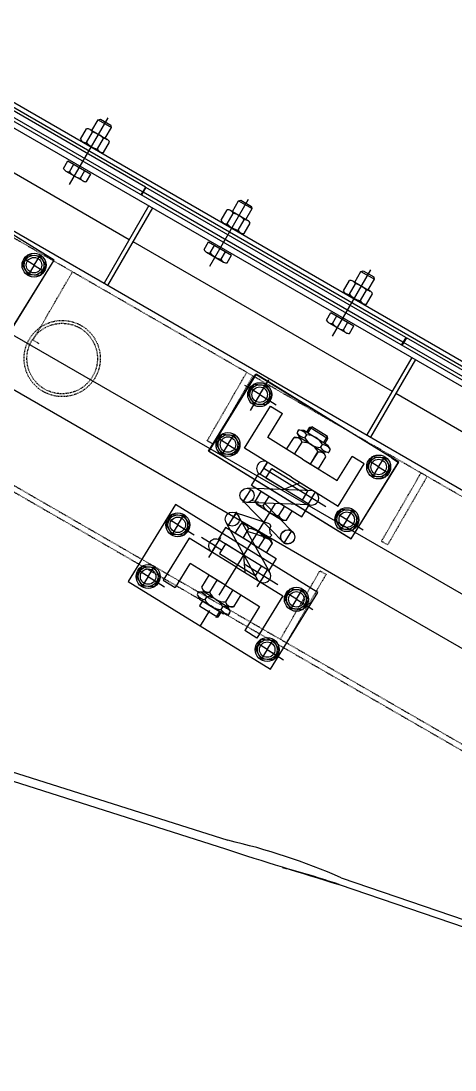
# Model space of a CAD drawing. Header units: millimetres. Extents: x 2827 to 6143, y 72 to 478.
# Drawn here: x 5929.3 to 6006.2, y 91.5 to 277.3 of the extents above; entities that cross this region are included whole.
import ezdxf

# ---------------------------------------------------------------- set-up
doc = ezdxf.new("R2010")
doc.units = ezdxf.units.MM
for name, pattern in [('ACAD_ISO02W100', [15, 12, -3]), ('CENTER', [50.8, 31.75, -6.35, 6.35, -6.35]), ('CENTER2', [28.575, 19.05, -3.175, 3.175, -3.175]), ('HIDDEN', [0.2, 0.1, -0.1])]:
    doc.linetypes.add(name, pattern=pattern)
for name, color, linetype, lineweight in [('01', 7, 'Continuous', 18), ('中心线', 1, 'CENTER', 13), ('图层1', 1, 'CENTER2', 25), ('图层2', 160, 'Continuous', 25), ('尺寸线', 22, 'Continuous', 13), ('虚线', 8, 'ACAD_ISO02W100', 13)]:
    doc.layers.add(name, color=color, linetype=linetype, lineweight=lineweight)

msp = doc.modelspace()

# ---------------------------------------------------------------- linework, layer by layer
at = {"color": 7, "linetype": 'Continuous', "lineweight": -3}
for p, q in [((6138.88, 140.12), (5731.23, 375.67)), ((6139.25, 140.77), (5731.6, 376.32)), ((5730.1, 373.73), (6137.88, 138.39)), ((5729.6, 372.86), (6137.38, 137.52)), ((6113.92, 132.73), (5721.66, 359.11)), ((6105.92, 118.87), (5769.39, 313.09)), ((5950.83, 247.01), (5904.83, 273.57)), ((5951.33, 247.87), (5905.33, 274.43)), ((5902.58, 265.09), (5948.49, 238.59)), ((5941.85, 257.88), (5942.95, 259.79)), ((5942.95, 259.79), (5943.36, 259.9)), ((5942.95, 259.79), (5945.34, 258.44)), ((5943.36, 259.9), (5945.23, 258.81)), ((5944.23, 256.51), (5945.34, 258.44)), ((5945.34, 258.44), (5945.23, 258.81)), ((5939.86, 256.36), (5940.91, 258.19)), ((5940.92, 255.74), (5941.97, 257.57)), ((5941.55, 258.06), (5944.56, 256.32)), ((5942.87, 254.62), (5943.92, 256.45)), ((5940.28, 255.87), (5943.3, 254.13)), ((5943.93, 254), (5944.99, 255.83)), ((5936.85, 251.18), (5937.62, 252.52)), ((5937.62, 252.52), (5941.69, 250.16)), ((5937.91, 250.57), (5938.68, 251.9)), ((5937.27, 250.69), (5940.29, 248.96)), ((5939.86, 249.44), (5940.63, 250.78)), ((5940.92, 248.83), (5941.69, 250.16)), ((5951.33, 247.87), (5950.52, 246.47)), ((5951.44, 247.81), (5950.63, 246.41)), ((5997.44, 221.25), (5951.44, 247.81)), ((5996.94, 220.39), (5950.94, 246.95)), ((5966.75, 243.51), (5967.85, 245.42)), ((5967.85, 245.42), (5968.26, 245.53)), ((5967.85, 245.42), (5970.25, 244.07)), ((5968.26, 245.53), (5970.14, 244.44)), ((5951.94, 244.58), (5944.01, 230.83)), ((5952.59, 244.2), (5944.65, 230.46)), ((5964.76, 241.98), (5965.81, 243.81)), ((5966.45, 243.69), (5969.46, 241.95)), ((5969.13, 242.14), (5970.25, 244.07)), ((5970.25, 244.07), (5970.14, 244.44)), ((5965.82, 241.37), (5966.88, 243.2)), ((5967.77, 240.25), (5968.83, 242.07)), ((5965.19, 241.5), (5968.2, 239.76)), ((5968.83, 239.63), (5969.89, 241.46)), ((5949.14, 238.22), (5995.04, 211.73)), ((5961.75, 236.81), (5962.52, 238.15)), ((5962.52, 238.15), (5966.59, 235.79)), ((5962.18, 236.32), (5965.19, 234.58)), ((5962.81, 236.2), (5963.58, 237.53)), ((5964.76, 235.07), (5965.53, 236.41)), ((5965.82, 234.46), (5966.59, 235.79)), ((5988.4, 231.02), (5989.5, 232.93)), ((5989.5, 232.93), (5989.91, 233.03)), ((5989.5, 232.93), (5991.9, 231.58)), ((5989.91, 233.03), (5991.79, 231.95)), ((5986.41, 229.49), (5987.47, 231.32)), ((5987.47, 228.87), (5988.53, 230.7)), ((5988.1, 231.19), (5991.11, 229.45)), ((5990.78, 229.64), (5991.9, 231.58)), ((5991.9, 231.58), (5991.79, 231.95)), ((5986.84, 229), (5989.85, 227.26)), ((5989.42, 227.75), (5990.48, 229.58)), ((5990.49, 227.14), (5991.54, 228.96)), ((5983.4, 224.31), (5984.17, 225.65)), ((5984.17, 225.65), (5988.25, 223.3)), ((5984.46, 223.7), (5985.23, 225.04)), ((5983.83, 223.83), (5986.84, 222.09)), ((5986.41, 222.57), (5987.18, 223.91)), ((5987.47, 221.96), (5988.25, 223.3)), ((5956.41, 195.54), (5909.6, 222.54)), ((5997.44, 221.25), (5996.63, 219.85)), ((5997.55, 221.19), (5996.73, 219.78)), ((6043.55, 194.63), (5997.55, 221.19)), ((6043.05, 193.77), (5997.05, 220.33)), ((5998.49, 217.7), (5990.55, 203.96)), ((5999.14, 217.33), (5991.2, 203.58)), ((5995.69, 211.35), (6041.59, 184.86)), ((5989.19, 176.61), (5956.41, 195.54)), ((6037.94, 148.47), (5989.1, 176.71)), ((5986.02, 125.52), (6033.75, 109.18)), ((5985.62, 124.34), (6035.85, 107.15))]:
    msp.add_line(p, q, dxfattribs=at)
at = {"lineweight": -3}
for p, q in [((5968.91, 201.63), (5973.5, 209.08)), ((5973.5, 209.08), (5975.63, 207.77)), ((5973.07, 203.61), (5975.63, 207.77)), ((5978.32, 204.59), (5978.15, 204.32)), ((5978.24, 204.64), (5978.24, 204.64)), ((5978.32, 204.59), (5978.48, 204.85)), ((5978.48, 204.85), (5979.39, 204.81)), ((5979.39, 204.81), (5983.64, 202.18)), ((5979.92, 204.48), (5980.44, 205.34)), ((5980.13, 204.35), (5979.92, 204.48)), ((5980.13, 204.35), (5980.8, 205.43)), ((5980.44, 205.34), (5980.8, 205.43)), ((5980.44, 205.34), (5983.67, 203.34)), ((5983.59, 203.7), (5980.8, 205.43)), ((5972.99, 203.49), (5973.07, 203.61)), ((5979.16, 199.68), (5972.99, 203.49)), ((5976.34, 201.42), (5977.67, 203.54)), ((5977.67, 203.54), (5978.6, 203.53)), ((5977.75, 200.55), (5979.08, 202.67)), ((5977.75, 200.55), (5979.08, 202.67)), ((5978.15, 204.32), (5978.6, 203.53)), ((5980.74, 202.23), (5978.6, 203.53)), ((5979.56, 203.45), (5979.9, 203.98)), ((5982.93, 202.63), (5983.59, 203.7)), ((5982.93, 202.63), (5983.14, 202.49)), ((5983.14, 202.49), (5983.67, 203.34)), ((5983.67, 203.34), (5983.59, 203.7)), ((5977.19, 196.49), (5968.91, 201.63)), ((5979.15, 199.69), (5976.33, 201.43)), ((5979.16, 199.68), (5976.34, 201.42)), ((5980.57, 198.81), (5981.89, 200.95)), ((5980.57, 198.81), (5981.9, 200.92)), ((5980.74, 202.23), (5982.87, 200.93)), ((5982.37, 201.72), (5982.7, 202.25)), ((5983.29, 200.07), (5982.87, 200.93)), ((5983.79, 200.88), (5982.87, 200.93)), ((5984.12, 201.41), (5983.64, 202.18)), ((5983.72, 200.88), (5983.73, 200.88)), ((5983.96, 201.14), (5983.79, 200.88)), ((5983.96, 201.14), (5984.12, 201.41)), ((5979.15, 199.69), (5977.73, 200.56)), ((5977.73, 200.56), (5977.73, 200.56)), ((5979.16, 199.68), (5977.75, 200.55)), ((5979.15, 199.69), (5985.32, 195.88)), ((5979.16, 199.68), (5979.16, 199.68)), ((5979.16, 199.68), (5981.98, 197.94)), ((5979.16, 199.68), (5980.57, 198.81)), ((5981.98, 197.94), (5983.29, 200.07)), ((5985.32, 195.88), (5987.96, 200.16)), ((5985.48, 191.37), (5990.09, 198.85)), ((5990.09, 198.85), (5987.96, 200.16)), ((5970.1, 194.99), (5971.42, 197.12)), ((5980.13, 191.74), (5971.62, 197)), ((5972.69, 196.33), (5973.73, 198.04)), ((5973.73, 198.04), (5980.12, 194.11)), ((5975.88, 194.37), (5972.69, 196.33)), ((5975.88, 194.37), (5978.74, 195.53)), ((5977.18, 196.49), (5985.48, 191.37)), ((5977.19, 196.49), (5977.19, 196.49)), ((5977.19, 196.49), (5981.45, 193.86)), ((5981.13, 194.05), (5969.49, 194.51)), ((5974.57, 192.24), (5970.1, 194.99)), ((5971.8, 193.94), (5970.75, 192.24)), ((5974.57, 192.24), (5971.8, 193.94)), ((5975.22, 193.3), (5975.2, 193.27)), ((5975.22, 193.3), (5975.22, 193.3)), ((5975.76, 194.17), (5975.76, 194.17)), ((5980.12, 194.11), (5979.08, 192.39)), ((5975.87, 184.83), (5968.58, 192.27)), ((5980.35, 191.59), (5969.23, 192.03)), ((5971.12, 191.58), (5970.75, 192.24)), ((5973.33, 190.21), (5971.12, 191.58)), ((5973.18, 193.09), (5972.14, 191.4)), ((5972.45, 191.9), (5977.49, 186.71)), ((5974.57, 192.24), (5973.18, 193.09)), ((5974.57, 192.24), (5979.03, 189.47)), ((5974.57, 192.24), (5975.95, 191.38)), ((5975.95, 191.38), (5974.92, 189.7)), ((5979.03, 189.47), (5980.35, 191.59)), ((5980.13, 191.74), (5980.13, 191.74)), ((5980.35, 191.59), (5980.37, 191.62)), ((5980.35, 191.59), (5980.49, 191.59)), ((5973.32, 188.23), (5967.28, 190.17)), ((5973.17, 179.95), (5967.79, 189.7)), ((5973.32, 190.22), (5975.54, 188.85)), ((5973.53, 190.55), (5973.53, 190.55)), ((5976.3, 188.86), (5977.36, 190.56)), ((5979.48, 190.67), (5979.46, 190.64)), ((5971.32, 178.15), (5965.69, 188.35)), ((5965.97, 187.84), (5965.97, 187.85)), ((5965.97, 187.84), (5965.97, 187.84)), ((5967.23, 186.54), (5968.28, 188.24)), ((5969.04, 188.21), (5968.28, 188.24)), ((5971.25, 186.85), (5969.04, 188.21)), ((5973.33, 188.23), (5973.32, 188.23)), ((5975.54, 188.85), (5976.3, 188.86)), ((5976.3, 188.86), (5976.3, 188.86)), ((5965.53, 187.59), (5964.22, 185.46)), ((5970, 184.83), (5965.53, 187.59)), ((5970, 184.83), (5967.23, 186.54)), ((5968.62, 185.69), (5969.66, 187.38)), ((5970.97, 186.37), (5969.35, 186.88)), ((5970.95, 186.37), (5971.04, 186.52)), ((5970.95, 186.37), (5973.16, 185.68)), ((5971.04, 186.52), (5971.05, 186.51)), ((5971.25, 186.85), (5973.46, 185.49)), ((5977.2, 186.99), (5976.63, 187.17)), ((5977.21, 186.99), (5977.18, 186.96)), ((5959.06, 185.68), (5954.47, 178.23)), ((5967.37, 180.58), (5959.06, 185.68)), ((5972.94, 180.09), (5964.42, 185.33)), ((5965.5, 184.68), (5964.44, 182.98)), ((5968.69, 182.7), (5965.5, 184.68)), ((5970, 184.83), (5968.62, 185.69)), ((5970, 184.83), (5974.47, 182.09)), ((5970, 184.83), (5971.38, 183.98)), ((5971.38, 183.98), (5972.42, 185.65)), ((5973.8, 184.8), (5972.75, 183.09)), ((5973.46, 185.49), (5973.8, 184.8)), ((5973.79, 184.8), (5973.8, 184.8)), ((5975.87, 184.82), (5976.25, 184.7)), ((5964.44, 182.98), (5970.82, 179.04)), ((5968.8, 182.9), (5968.69, 182.7)), ((5968.69, 182.7), (5968.8, 182.9)), ((5968.69, 182.7), (5968.92, 179.63)), ((5968.8, 182.9), (5968.8, 182.9)), ((5969.34, 183.77), (5969.36, 183.8)), ((5969.34, 183.77), (5969.34, 183.77)), ((5974.47, 182.09), (5973.17, 179.95)), ((5959.16, 181.07), (5956.59, 176.92)), ((5959.24, 181.2), (5959.16, 181.07)), ((5965.41, 177.39), (5959.24, 181.2)), ((5967.37, 180.59), (5975.66, 175.47)), ((5967.37, 180.58), (5967.37, 180.58)), ((5967.37, 180.58), (5971.63, 177.96)), ((5970.82, 179.04), (5971.88, 180.73)), ((5962.59, 179.13), (5961.28, 176.99)), ((5965.39, 177.4), (5962.57, 179.14)), ((5965.41, 177.39), (5962.59, 179.13)), ((5972.94, 180.09), (5972.94, 180.09)), ((5973.17, 179.95), (5973.15, 179.92)), ((5973.17, 179.95), (5973.23, 179.83)), ((5954.47, 178.23), (5956.59, 176.92)), ((5961.28, 176.99), (5961.71, 176.16)), ((5963.99, 178.26), (5962.69, 176.12)), ((5963.99, 178.26), (5962.69, 176.12)), ((5965.39, 177.4), (5963.98, 178.27)), ((5963.98, 178.27), (5963.98, 178.27)), ((5965.41, 177.39), (5963.99, 178.26)), ((5965.39, 177.4), (5971.56, 173.59)), ((5965.41, 177.39), (5965.41, 177.39)), ((5965.41, 177.39), (5968.22, 175.65)), ((5965.41, 177.39), (5966.82, 176.52)), ((5966.82, 176.52), (5965.5, 174.38)), ((5966.82, 176.52), (5965.52, 174.38)), ((5960.64, 175.94), (5960.48, 175.68)), ((5960.48, 175.68), (5960.92, 174.89)), ((5960.56, 175.99), (5960.56, 175.99)), ((5960.64, 175.94), (5960.81, 176.21)), ((5960.81, 176.21), (5961.71, 176.16)), ((5960.92, 174.89), (5965.18, 172.26)), ((5963.83, 174.84), (5961.71, 176.16)), ((5962.22, 175.34), (5961.89, 174.8)), ((5963.83, 174.84), (5965.95, 173.51)), ((5968.22, 175.65), (5966.91, 173.52)), ((5975.66, 175.47), (5971.05, 167.99)), ((5961.45, 174.56), (5960.92, 173.71)), ((5960.92, 173.71), (5964.16, 171.72)), ((5961.66, 174.43), (5961.45, 174.56)), ((5965.02, 173.61), (5964.69, 173.07)), ((5966.91, 173.52), (5965.95, 173.51)), ((5966.41, 172.71), (5965.95, 173.51)), ((5971.56, 173.59), (5968.93, 169.31)), ((5964.46, 172.7), (5963.8, 171.62)), ((5964.16, 171.72), (5963.8, 171.62)), ((5964.68, 172.57), (5964.16, 171.72)), ((5964.46, 172.7), (5964.68, 172.57)), ((5966.08, 172.18), (5965.18, 172.26)), ((5966.25, 172.45), (5966.08, 172.18)), ((5966.25, 172.45), (5966.41, 172.71)), ((5966.38, 172.77), (5966.38, 172.77)), ((5971.05, 167.99), (5968.93, 169.31))]:
    msp.add_line(p, q, dxfattribs=at)
for points in [[(5933.92, 235.64), (5935.11, 234.91), (5926.71, 221.29), (5901.5, 236.85), (5909.9, 250.47), (5922.65, 242.6)], [(5994.93, 199.9), (5996.12, 199.16), (5987.72, 185.55), (5962.51, 201.1), (5970.91, 214.72), (5983.66, 206.85)], [(5973.33, 188.23), (5973.54, 187.8), (5973.3, 187.37), (5973.35, 186.57), (5973.72, 186.2), (5973.16, 185.67)]]:
    msp.add_lwpolyline(points, dxfattribs=at)
for points in [[(5901.56, 236.85), (5926.78, 221.29), (5935.18, 234.91), (5909.97, 250.47)], [(5962.57, 201.1), (5987.79, 185.55), (5996.19, 199.16), (5970.98, 214.72)], [(5948.26, 178.02), (5973.47, 162.46), (5981.88, 176.08), (5956.66, 191.64)]]:
    msp.add_lwpolyline(points, close=True, dxfattribs=at)
for centre, radius in [((5931.62, 234.04), 2.12), ((5931.62, 234.04), 1.37), ((5971.58, 211.1), 2.12), ((5971.58, 211.1), 1.37), ((5965.96, 202.26), 2.12), ((5965.96, 202.26), 1.37), ((5992.64, 198.29), 2.12), ((5992.64, 198.29), 1.37), ((5969.33, 193.27), 1.25), ((5957.07, 188.05), 2.12), ((5966.72, 189.05), 1.25), ((5986.99, 188.96), 2.12), ((5986.99, 188.96), 1.37), ((5957.07, 188.05), 1.37), ((5976.53, 185.89), 1.25), ((5976.55, 185.93), 1.25), ((5951.82, 178.88), 2.12), ((5951.82, 178.88), 1.37), ((5978.07, 174.86), 2.12), ((5978.07, 174.86), 1.37), ((5972.91, 165.95), 2.12), ((5972.91, 165.95), 1.37)]:
    msp.add_circle(centre, radius, dxfattribs=at)
at = {"color": 7, "linetype": 'Continuous', "lineweight": -3}
for centre, radius, start, end in [((5941.07, 257.31), 0.884, 57.1299, 100.0633), ((5941.14, 257.27), 0.884, 19.9367, 62.8701), ((5941.41, 254.29), 3.33, 60.4883, 80.2898), ((5941.36, 254.32), 3.33, 39.7102, 59.5117), ((5944.08, 255.58), 0.884, 57.1299, 100.0633), ((5940.69, 256.66), 0.884, 199.9367, 242.8701), ((5940.76, 256.61), 0.884, 237.1299, 280.0633), ((5943.48, 257.87), 3.33, 219.7102, 239.5117), ((5943.43, 257.9), 3.33, 240.4883, 260.2898), ((5943.7, 254.92), 0.884, 199.9367, 242.8701), ((5944.16, 255.53), 0.884, 19.9367, 62.8701), ((5943.78, 254.87), 0.884, 237.1299, 280.0633), ((5937.68, 251.48), 0.884, 199.9367, 242.8701), ((5937.75, 251.44), 0.884, 237.1299, 280.0633), ((5940.47, 252.69), 3.33, 219.7102, 239.5117), ((5940.42, 252.72), 3.33, 240.4883, 260.2898), ((5940.69, 249.74), 0.884, 199.9367, 242.8701), ((5940.77, 249.7), 0.884, 237.1299, 280.0633), ((5965.97, 242.94), 0.884, 57.1299, 100.0633), ((5966.05, 242.9), 0.884, 19.9367, 62.8701), ((5965.59, 242.29), 0.884, 199.9367, 242.8701), ((5966.32, 239.92), 3.33, 60.4883, 80.2898), ((5966.27, 239.95), 3.33, 39.7102, 59.5117), ((5968.98, 241.2), 0.884, 57.1299, 100.0633), ((5969.06, 241.16), 0.884, 19.9367, 62.8701), ((5965.67, 242.24), 0.884, 237.1299, 280.0633), ((5968.38, 243.5), 3.33, 219.7102, 239.5117), ((5968.33, 243.53), 3.33, 240.4883, 260.2898), ((5968.6, 240.55), 0.884, 199.9367, 242.8701), ((5968.68, 240.5), 0.884, 237.1299, 280.0633), ((5962.58, 237.11), 0.884, 199.9367, 242.8701), ((5962.65, 237.07), 0.884, 237.1299, 280.0633), ((5965.37, 238.32), 3.33, 219.7102, 239.5117), ((5965.32, 238.35), 3.33, 240.4883, 260.2898), ((5965.59, 235.37), 0.884, 199.9367, 242.8701), ((5965.67, 235.33), 0.884, 237.1299, 280.0633), ((5987.62, 230.45), 0.884, 57.1299, 100.0633), ((5987.7, 230.4), 0.884, 19.9367, 62.8701), ((5987.97, 227.42), 3.33, 60.4883, 80.2898), ((5987.24, 229.79), 0.884, 199.9367, 242.8701), ((5987.32, 229.75), 0.884, 237.1299, 280.0633), ((5990.03, 231), 3.33, 219.7102, 239.5117), ((5987.92, 227.45), 3.33, 39.7102, 59.5117), ((5990.63, 228.71), 0.884, 57.1299, 100.0633), ((5990.71, 228.66), 0.884, 19.9367, 62.8701), ((5989.98, 231.03), 3.33, 240.4883, 260.2898), ((5990.25, 228.05), 0.884, 199.9367, 242.8701), ((5990.33, 228.01), 0.884, 237.1299, 280.0633), ((5984.23, 224.61), 0.884, 199.9367, 242.8701), ((5984.31, 224.57), 0.884, 237.1299, 280.0633), ((5987.02, 225.83), 3.33, 219.7102, 239.5117), ((5986.97, 225.85), 3.33, 240.4883, 260.2898), ((5987.24, 222.87), 0.884, 199.9367, 242.8701), ((5987.32, 222.83), 0.884, 237.1299, 280.0633), ((5945.14, 6.08), 125, 71.1048, 75.8719)]:
    msp.add_arc(centre, radius, start, end, dxfattribs=at)
at = {"lineweight": -3}
for centre, radius, start, end in [((5978.36, 203.07), 1.79, 30.723, 85.9233), ((5977.86, 202.28), 1.28, 17.9731, 98.6716), ((5979.89, 205.56), 2.13, 215.4644, 261.1819), ((5979.17, 199.66), 3.01, 24.8258, 91.801), ((5982.55, 205.16), 3.44, 209.7147, 266.9316), ((5979.78, 200.66), 3.33, 28.6741, 87.9722), ((5982.15, 199.77), 1.18, 14.7773, 101.888), ((5983.96, 202.78), 1.91, 213.7393, 264.9034), ((5982.45, 200.22), 2.05, 35.4999, 83.1427), ((5972.28, 198.06), 1.25, 58.3231, 238.1343), ((5972.28, 198.06), 1.25, 327.9174, 329.1718), ((5980.79, 192.8), 1.25, 237.9144, 58.3231), ((5972.14, 192.96), 1.57, 207.3898, 269.9075), ((5975.18, 193.26), 3.56, 211.4673, 265.8299), ((5976.19, 190.23), 1.37, 202.5306, 274.8636), ((5968.26, 186.68), 1.57, 26.7388, 89.2565), ((5969.36, 183.83), 3.56, 30.8163, 85.179), ((5963.77, 184.27), 1.25, 58.512, 238.3231), ((5972.52, 184.29), 1.37, 21.7827, 94.1157), ((5963.77, 184.27), 1.25, 327.4744, 328.7288), ((5972.29, 179.02), 1.25, 238.3231, 58.7319), ((5962.5, 177.39), 1.28, 197.9747, 278.6732), ((5962.02, 176.59), 1.79, 210.723, 265.9233), ((5960.48, 174.1), 2.13, 35.4644, 81.1819), ((5964.81, 176.4), 3.33, 208.6741, 267.9722), ((5962.03, 171.9), 3.44, 29.7147, 86.9316), ((5965.43, 177.39), 3.01, 204.8453, 271.8205), ((5966.4, 174.2), 2.05, 213.5036, 261.1463), ((5964.79, 171.71), 1.91, 31.7429, 82.907), ((5966.67, 174.68), 1.18, 194.7583, 281.869)]:
    msp.add_arc(centre, radius, start, end, dxfattribs=at)
at = {"layer": '01', "lineweight": -3}
for p, q in [((5911.91, 149.29), (5965.92, 132.17)), ((5911.71, 147.8), (5965.51, 130.64))]:
    msp.add_line(p, q, dxfattribs=at)
for centre, radius, start, end in [((5941.25, 23.92), 111.03, 66.2221, 77.1616), ((6548.42, 1956.9), 1917.04, 252.29769, 252.92749)]:
    msp.add_arc(centre, radius, start, end, dxfattribs=at)
at = {"layer": '中心线', "lineweight": -3}
for p, q in [((5937.91, 248.31), (5944.72, 260.11)), ((5962.76, 233.86), (5969.62, 245.73)), ((5984.46, 221.44), (5991.27, 233.23))]:
    msp.add_line(p, q, dxfattribs=at)
at = {"layer": '图层1', "lineweight": -3}
for p, q in [((5931.62, 234.04), (5929.82, 235.16)), ((5931.62, 234.04), (5932.74, 235.85)), ((5931.62, 234.04), (5930.51, 232.23)), ((5931.62, 234.04), (5933.43, 232.92)), ((5971.58, 211.1), (5973.18, 213.71)), ((5969.77, 212.23), (5968.93, 212.75)), ((5971.58, 211.1), (5969.77, 212.23)), ((5971.58, 211.1), (5972.69, 212.91)), ((5971.58, 211.1), (5970.46, 209.29)), ((5971.58, 211.1), (5973.38, 209.98)), ((5971.58, 211.1), (5974.48, 209.3)), ((5970.46, 209.29), (5969.86, 208.31)), ((5983.59, 206.93), (5983.57, 206.91)), ((5983.66, 206.85), (5983.66, 206.89)), ((5965.96, 202.26), (5964.15, 203.38)), ((5965.96, 202.26), (5967.07, 204.07)), ((5981.49, 203.51), (5981.49, 203.51)), ((5965.96, 202.26), (5964.84, 200.45)), ((5965.96, 202.26), (5967.76, 201.14)), ((5980.72, 202.25), (5980.71, 202.25)), ((5983.65, 200.89), (5983.65, 200.9)), ((5972.93, 199.13), (5971.62, 197)), ((5972.28, 198.06), (5972.94, 199.13)), ((5979.15, 199.69), (5979.15, 199.69)), ((5992.64, 198.29), (5990.83, 199.41)), ((5992.64, 198.29), (5993.75, 200.1)), ((5972.28, 198.06), (5983.27, 191.28)), ((5992.64, 198.29), (5991.52, 196.48)), ((5992.64, 198.29), (5994.44, 197.17)), ((5970.96, 195.93), (5970.94, 195.9)), ((5969.98, 194.34), (5968.52, 191.98)), ((5975.22, 193.3), (5975.2, 193.27)), ((5980.79, 192.8), (5981.45, 193.86)), ((5974.32, 191.83), (5959.56, 167.78)), ((5968.65, 192.2), (5969.27, 193.19)), ((5980.79, 192.81), (5980.13, 191.74)), ((5957.07, 188.05), (5958.19, 189.86)), ((5965.97, 187.85), (5967.51, 190.35)), ((5967.38, 190.14), (5966.77, 189.14)), ((5979.48, 190.67), (5979.46, 190.64)), ((5986.99, 188.96), (5985.19, 190.08)), ((5986.99, 188.96), (5988.11, 190.77)), ((5957.07, 188.05), (5955.27, 189.18)), ((5957.07, 188.05), (5955.96, 186.24)), ((5957.07, 188.05), (5958.88, 186.93)), ((5957.07, 188.05), (5959.98, 186.25)), ((5983.62, 188.08), (5983.62, 188.12)), ((5986.99, 188.96), (5985.88, 187.15)), ((5986.99, 188.96), (5988.8, 187.84)), ((5986.99, 188.96), (5989.9, 187.15)), ((5963.77, 184.27), (5961.28, 185.8)), ((5963.77, 184.27), (5964.72, 185.8)), ((5977.21, 186.99), (5975.87, 184.82)), ((5977.18, 186.96), (5977.21, 186.99)), ((5963.77, 184.27), (5962.52, 182.26)), ((5963.1, 183.2), (5964.42, 185.33)), ((5963.77, 184.27), (5963.11, 183.2)), ((5963.77, 184.27), (5964.83, 183.61)), ((5975.87, 184.82), (5975.89, 184.86)), ((5951.82, 178.88), (5952.93, 180.69)), ((5968.02, 181.64), (5968.05, 181.62)), ((5968.81, 181.16), (5974.76, 177.49)), ((5951.82, 178.88), (5950.01, 180.01)), ((5951.82, 178.88), (5950.7, 177.07)), ((5951.82, 178.88), (5953.62, 177.76)), ((5951.82, 178.88), (5954.72, 177.08)), ((5972.29, 179.02), (5971.08, 177.04)), ((5972.29, 179.02), (5971.63, 177.95)), ((5972.28, 179.01), (5972.94, 180.08)), ((5978.07, 174.86), (5979.18, 176.67)), ((5978.07, 174.86), (5976.26, 175.98)), ((5978.07, 174.86), (5976.95, 173.05)), ((5978.07, 174.86), (5979.87, 173.73)), ((5978.07, 174.86), (5980.97, 173.05)), ((5972.91, 165.95), (5974.02, 167.76)), ((5972.91, 165.95), (5971.1, 167.07)), ((5972.91, 165.95), (5971.79, 164.14)), ((5972.91, 165.95), (5974.71, 164.82)), ((5972.91, 165.95), (5975.81, 164.14))]:
    msp.add_line(p, q, dxfattribs=at)
at = {"layer": '图层2', "lineweight": -3}
for p, q in [((5930.56, 235.88), (5929.52, 234.17)), ((5929.52, 234.17), (5930.57, 232.32)), ((5929.82, 235.16), (5930.03, 235.03)), ((5930.03, 235.03), (5930.56, 235.88)), ((5930.56, 235.88), (5932.66, 235.71)), ((5932.66, 235.71), (5933.74, 233.89)), ((5932.69, 232.2), (5930.57, 232.32)), ((5933.75, 233.89), (5932.69, 232.2)), ((5933.22, 233.05), (5933.75, 233.89)), ((5933.43, 232.92), (5933.22, 233.05)), ((5970.52, 212.94), (5969.48, 211.23)), ((5969.77, 212.23), (5969.99, 212.09)), ((5969.99, 212.09), (5970.52, 212.94)), ((5970.52, 212.94), (5972.62, 212.78)), ((5972.62, 212.78), (5973.7, 210.96)), ((5969.48, 211.23), (5970.52, 209.39)), ((5973.7, 210.96), (5972.64, 209.27)), ((5973.17, 210.11), (5973.7, 210.96)), ((5973.38, 209.98), (5973.17, 210.11)), ((5972.64, 209.27), (5970.52, 209.39)), ((5964.89, 204.1), (5963.86, 202.39)), ((5964.15, 203.38), (5964.37, 203.25)), ((5964.37, 203.25), (5964.89, 204.1)), ((5964.89, 204.1), (5966.99, 203.93)), ((5966.99, 203.93), (5968.08, 202.11)), ((5963.86, 202.39), (5964.9, 200.54)), ((5968.08, 202.12), (5967.02, 200.42)), ((5967.55, 201.27), (5968.08, 202.12)), ((5967.76, 201.14), (5967.55, 201.27)), ((5967.02, 200.42), (5964.9, 200.54)), ((5991.57, 200.13), (5990.53, 198.42)), ((5990.83, 199.41), (5991.04, 199.28)), ((5991.04, 199.28), (5991.57, 200.13)), ((5991.57, 200.13), (5993.67, 199.97)), ((5993.67, 199.97), (5994.75, 198.14)), ((5990.53, 198.42), (5991.58, 196.58)), ((5994.76, 198.15), (5993.7, 196.45)), ((5994.23, 197.3), (5994.76, 198.15)), ((5994.44, 197.17), (5994.23, 197.3)), ((5993.7, 196.45), (5991.58, 196.58)), ((5956.01, 189.89), (5954.97, 188.18)), ((5955.48, 189.04), (5956.01, 189.89)), ((5956.01, 189.89), (5958.11, 189.73)), ((5958.11, 189.73), (5959.19, 187.91)), ((5985.93, 190.8), (5984.89, 189.09)), ((5985.19, 190.08), (5985.4, 189.95)), ((5985.4, 189.95), (5985.93, 190.8)), ((5985.93, 190.8), (5988.03, 190.64)), ((5988.03, 190.64), (5989.11, 188.81)), ((5954.97, 188.18), (5956.02, 186.34)), ((5955.27, 189.18), (5955.48, 189.04)), ((5959.2, 187.91), (5958.14, 186.22)), ((5958.67, 187.06), (5959.2, 187.91)), ((5984.89, 189.09), (5985.94, 187.25)), ((5989.12, 188.82), (5988.06, 187.12)), ((5988.59, 187.97), (5989.12, 188.82)), ((5988.8, 187.84), (5988.59, 187.97)), ((5958.14, 186.22), (5956.02, 186.34)), ((5958.88, 186.93), (5958.67, 187.06)), ((5988.06, 187.12), (5985.94, 187.25)), ((5950.75, 180.72), (5949.72, 179.01)), ((5950.23, 179.87), (5950.75, 180.72)), ((5950.75, 180.72), (5952.85, 180.56)), ((5952.85, 180.56), (5953.94, 178.74)), ((5949.72, 179.01), (5950.76, 177.17)), ((5950.01, 180.01), (5950.23, 179.87)), ((5953.94, 178.74), (5952.88, 177.05)), ((5953.41, 177.89), (5953.94, 178.74)), ((5952.88, 177.05), (5950.76, 177.17)), ((5953.62, 177.76), (5953.41, 177.89)), ((5977, 176.7), (5975.96, 174.99)), ((5976.47, 175.85), (5977, 176.7)), ((5977, 176.7), (5979.1, 176.53)), ((5979.1, 176.53), (5980.19, 174.71)), ((5975.96, 174.99), (5977.01, 173.14)), ((5976.26, 175.98), (5976.47, 175.85)), ((5980.19, 174.71), (5979.13, 173.02)), ((5979.66, 173.87), (5980.19, 174.71)), ((5979.13, 173.02), (5977.01, 173.14)), ((5979.87, 173.73), (5979.66, 173.87)), ((5971.84, 167.79), (5970.81, 166.08)), ((5971.32, 166.94), (5971.84, 167.79)), ((5971.84, 167.79), (5973.94, 167.62)), ((5973.94, 167.62), (5975.03, 165.8)), ((5970.81, 166.08), (5971.85, 164.23)), ((5971.1, 167.07), (5971.32, 166.94)), ((5975.03, 165.8), (5973.97, 164.11)), ((5974.5, 164.96), (5975.03, 165.8)), ((5973.97, 164.11), (5971.85, 164.23)), ((5974.71, 164.82), (5974.5, 164.96))]:
    msp.add_line(p, q, dxfattribs=at)
for centre, radius in [((5931.62, 234.04), 1.75), ((5931.62, 234.04), 1.37), ((5971.58, 211.1), 1.75), ((5971.58, 211.1), 1.37), ((5965.96, 202.26), 1.75), ((5965.96, 202.26), 1.37), ((5992.64, 198.29), 1.75), ((5992.64, 198.29), 1.37), ((5957.07, 188.05), 1.75), ((5986.99, 188.96), 1.75), ((5986.99, 188.96), 1.37), ((5957.07, 188.05), 1.37), ((5951.82, 178.88), 1.75), ((5951.82, 178.88), 1.37), ((5978.07, 174.86), 1.75), ((5978.07, 174.86), 1.37), ((5972.91, 165.95), 1.75), ((5972.91, 165.95), 1.37)]:
    msp.add_circle(centre, radius, dxfattribs=at)
at = {"layer": '尺寸线', "lineweight": -3}
for p, q in [((5937.91, 248.31), (5944.72, 260.11)), ((5962.76, 233.86), (5969.62, 245.73)), ((5984.46, 221.44), (5991.27, 233.23))]:
    msp.add_line(p, q, dxfattribs=at)
at = {"layer": '虚线', "color": 251, "linetype": 'HIDDEN', "lineweight": -3}
msp.add_line((6114.08, 131.48), (5744.72, 344.65), dxfattribs=at)
at = {"layer": '虚线', "color": 8, "linetype": 'HIDDEN', "lineweight": -3}
for p, q in [((5702.21, 325.42), (6105.88, 92.35)), ((5711.44, 318.93), (6105.38, 91.49)), ((5931.43, 220.75), (5938.43, 232.87)), ((5932.52, 220.13), (5931.43, 220.75)), ((5962.29, 202.94), (5969.28, 215.06)), ((5970.37, 214.43), (5963.37, 202.31)), ((5963.37, 202.31), (5962.29, 202.94)), ((5993.14, 185.13), (6000.14, 197.24)), ((6001.22, 196.62), (5994.22, 184.5)), ((5971.39, 192.04), (5970.18, 192.35)), ((5994.22, 184.5), (5993.14, 185.13)), ((5975.24, 167.79), (5982.23, 179.9)), ((5983.32, 179.28), (5976.32, 167.16)), ((5982.23, 179.9), (5983.32, 179.28))]:
    msp.add_line(p, q, dxfattribs=at)
at = {"layer": '虚线', "color": 251, "linetype": 'HIDDEN', "lineweight": -3}
for radius in [6.75, 6.25]:
    msp.add_circle((5936.6, 217.5), radius, dxfattribs=at)

doc.saveas('drawing.dxf')
